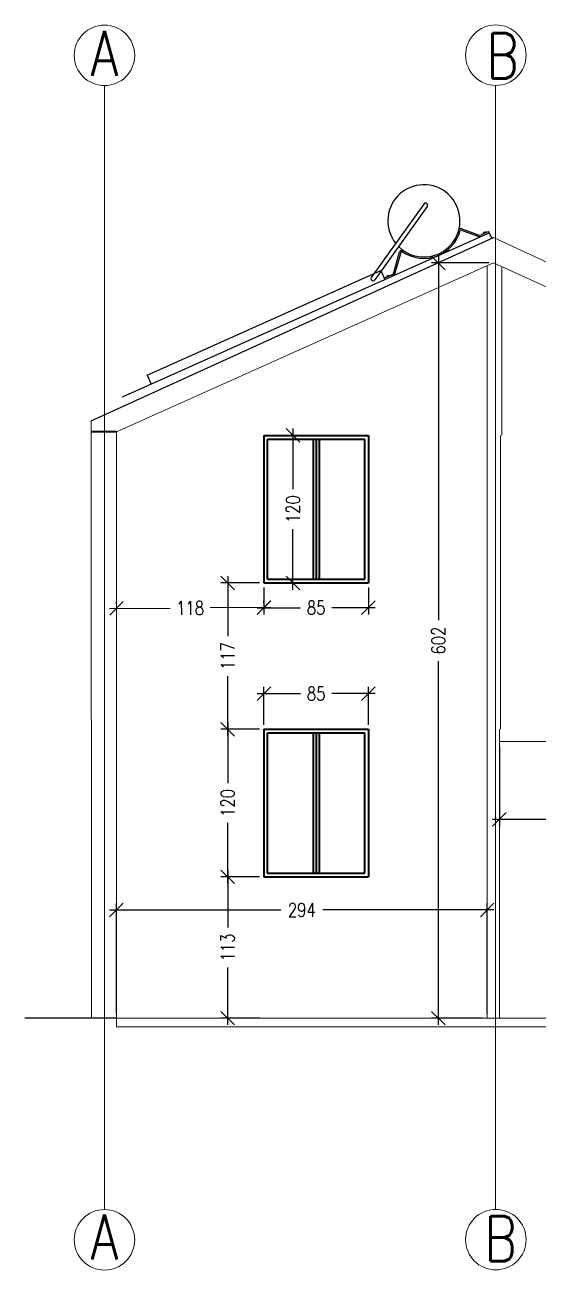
# Model space of a CAD drawing. Header units: centimetres. Extents: x 542 to 3037, y 416 to 2207.
# Drawn here: x 1420 to 1829, y 1171 to 2164 of the extents above; entities that cross this region are included whole.
import ezdxf

# ---------------------------------------------------------------- set-up
doc = ezdxf.new("R2010")
doc.units = ezdxf.units.CM
doc.header["$MEASUREMENT"] = 0
doc.layers.get('DEFPOINTS').update_dxf_attribs({"color": 210})
for name, color, linetype, lineweight in [('A-ANNO-DIMS', 3, 'Continuous', 18), ('A-ANNO-SYMB', 3, 'Continuous', 18), ('A-ELEV-MBE1', 7, 'Continuous', 35), ('A-ELEV-MBE2', 4, 'Continuous', 25)]:
    doc.layers.add(name, color=color, linetype=linetype, lineweight=lineweight)
doc.styles.add('ARIAL', font='Arial.ttf')
doc.styles.add('E-ROMANS', font='romans.shx', dxfattribs={"width": 0.8})
doc.dimstyles.new('QUOTE', dxfattribs={"dimtxt": 3.6, "dimasz": 3.6, "dimexe": 1.8, "dimexo": 1.2, "dimgap": 1.8, "dimtad": 0, "dimdec": 0, "dimzin": 0, "dimdsep": 46, "dimtxsty": 'E-ROMANS', "dimblk": 'OBLIQUE', "dimblk1": 'OBLIQUE', "dimblk2": 'OBLIQUE', "dimcen": 1.8, "dimdle": 1.8, "dimclrd": 256, "dimclrt": 256, "dimadec": 0, "dimazin": 0, "dimtfac": 1, "dimtdec": 0, "dimtmove": 1, "dimatfit": 3, "dimldrblk": 'OPEN90', "dimfxl": 1, "dimtfill": 1, "dimtolj": 1, "dimtzin": 0, "dimarcsym": 0})
doc.dimstyles.new('TICK_36', dxfattribs={"dimtxt": 3.6, "dimasz": 3.6, "dimexe": 1.8, "dimexo": 1.2, "dimgap": 1.8, "dimtad": 0, "dimdec": 0, "dimzin": 0, "dimdsep": 46, "dimtxsty": 'ARIAL', "dimblk": 'OBLIQUE', "dimcen": 1.8, "dimdle": 1.8, "dimclrd": 256, "dimclrt": 256, "dimadec": 0, "dimazin": 0, "dimtfac": 1, "dimtdec": 0, "dimtmove": 1, "dimatfit": 3, "dimldrblk": 'OPEN90', "dimfxl": 1, "dimtfill": 1, "dimtolj": 1, "dimtzin": 0, "dimarcsym": 0})

# ---------------------------------------------------------------- blocks, each defined once
blk = doc.blocks.new('_Oblique')
at = {"color": 0, "linetype": 'ByBlock', "lineweight": -2}
blk.add_line((-0.5, -0.5), (0.5, 0.5), dxfattribs=at)
blk = doc.blocks.new('*D128')
at = {"layer": 'A-ANNO-DIMS', "color": 0, "lineweight": -2, "ltscale": 2, "transparency": 16777216}
for p, q in [((1610.29, 1715.17), (1610.29, 1693.65)), ((1693.62, 1715.17), (1693.62, 1693.65))]:
    blk.add_line(p, q, dxfattribs=at)
at = {"layer": 'A-ANNO-DIMS', "lineweight": -2, "ltscale": 2, "transparency": 16777216}
for p, q in [((1604.89, 1699.05), (1639.56, 1699.05)), ((1699.02, 1699.05), (1664.35, 1699.05))]:
    blk.add_line(p, q, dxfattribs=at)
at = {"layer": 'DEFPOINTS', "color": 0, "ltscale": 2, "transparency": 16777216}
for p in [(1610.29, 1718.77), (1693.62, 1718.77), (1693.62, 1699.05)]:
    blk.add_point(p, dxfattribs=at)
at = {"layer": 'A-ANNO-DIMS', "lineweight": -2, "ltscale": 2, "transparency": 16777216, "xscale": 10.8, "yscale": 10.8, "zscale": 10.8, "rotation": 180}
blk.add_blockref('_Oblique', (1610.29, 1699.05), dxfattribs=at)
at = {"layer": 'A-ANNO-DIMS', "lineweight": -2, "ltscale": 2, "transparency": 16777216, "xscale": 10.8, "yscale": 10.8, "zscale": 10.8}
blk.add_blockref('_Oblique', (1693.62, 1699.05), dxfattribs=at)
at = {"layer": 'A-ANNO-DIMS', "ltscale": 2, "transparency": 16777216, "insert": (1651.95, 1699.05), "char_height": 10.8, "attachment_point": 5, "style": 'E-ROMANS', "bg_fill": 3, "box_fill_scale": 1.25, "bg_fill_color": 256, "bg_fill_true_color": 13158600, "bg_fill_transparency": 0}
blk.add_mtext('\\A1;85', dxfattribs=at)
blk = doc.blocks.new('_Open90')
at = {"color": 0, "linetype": 'ByBlock', "lineweight": -2}
for p, q in [((0, 0), (-1, 0)), ((-0.5, 0.5), (0, 0)), ((0, 0), (-0.5, -0.5))]:
    blk.add_line(p, q, dxfattribs=at)
blk = doc.blocks.new('*D129')
at = {"layer": 'A-ANNO-DIMS', "lineweight": -2, "ltscale": 2, "transparency": 16777216}
for p, q in [((1487.24, 1698.42), (1535.57, 1698.67)), ((1615.69, 1699.08), (1567.35, 1698.83))]:
    blk.add_line(p, q, dxfattribs=at)
at = {"layer": 'A-ANNO-DIMS', "color": 0, "lineweight": -2, "ltscale": 2, "transparency": 16777216}
for p, q in [((1492.62, 1702.05), (1492.61, 1703.85)), ((1610.27, 1702.65), (1610.26, 1704.45))]:
    blk.add_line(p, q, dxfattribs=at)
at = {"layer": 'DEFPOINTS', "color": 0, "ltscale": 2, "transparency": 16777216}
for p in [(1492.64, 1698.45), (1492.64, 1698.45), (1610.29, 1699.05)]:
    blk.add_point(p, dxfattribs=at)
at = {"layer": 'A-ANNO-DIMS', "lineweight": -2, "ltscale": 2, "transparency": 16777216, "xscale": 10.8, "yscale": 10.8, "zscale": 10.8}
for p, rotation in [((1492.64, 1698.45), 180.2922107082833), ((1610.29, 1699.05), 0.2922107082832159)]:
    blk.add_blockref('_Oblique', p, dxfattribs=dict(at, rotation=rotation))
at = {"layer": 'A-ANNO-DIMS', "ltscale": 2, "transparency": 16777216, "insert": (1551.46, 1698.75), "char_height": 10.8, "attachment_point": 5, "rotation": 0.29221, "style": 'E-ROMANS', "bg_fill": 3, "box_fill_scale": 1.25, "bg_fill_color": 256, "bg_fill_true_color": 13158600, "bg_fill_transparency": 0}
blk.add_mtext('\\A1;118', dxfattribs=at)
blk = doc.blocks.new('*D130')
at = {"layer": 'A-ANNO-DIMS', "lineweight": -2, "ltscale": 2, "transparency": 16777216}
for p, q in [((1633.46, 1841.81), (1633.46, 1793.48)), ((1633.46, 1713.37), (1633.46, 1761.7))]:
    blk.add_line(p, q, dxfattribs=at)
at = {"layer": 'A-ANNO-DIMS', "color": 0, "lineweight": -2, "ltscale": 2, "transparency": 16777216}
for p, q in [((1629.86, 1836.41), (1628.06, 1836.41)), ((1629.86, 1718.77), (1628.06, 1718.77))]:
    blk.add_line(p, q, dxfattribs=at)
at = {"layer": 'DEFPOINTS', "color": 0, "ltscale": 2, "transparency": 16777216}
for p in [(1633.46, 1836.41), (1633.46, 1718.77), (1633.46, 1718.77)]:
    blk.add_point(p, dxfattribs=at)
at = {"layer": 'A-ANNO-DIMS', "lineweight": -2, "ltscale": 2, "transparency": 16777216, "xscale": 10.8, "yscale": 10.8, "zscale": 10.8}
for p, rotation in [((1633.46, 1836.41), 90), ((1633.46, 1718.77), 270)]:
    blk.add_blockref('_Oblique', p, dxfattribs=dict(at, rotation=rotation))
at = {"layer": 'A-ANNO-DIMS', "ltscale": 2, "transparency": 16777216, "insert": (1633.46, 1777.59), "char_height": 10.8, "attachment_point": 5, "rotation": 90, "style": 'E-ROMANS', "bg_fill": 3, "box_fill_scale": 1.25, "bg_fill_color": 256, "bg_fill_true_color": 13158600, "bg_fill_transparency": 0}
blk.add_mtext('\\A1;120', dxfattribs=at)
blk = doc.blocks.new('*D131')
at = {"layer": 'A-ANNO-DIMS', "color": 0, "lineweight": -2, "ltscale": 2, "transparency": 16777216}
for p, q in [((1606.69, 1718.77), (1576.06, 1718.77)), ((1606.69, 1602.1), (1576.06, 1602.1))]:
    blk.add_line(p, q, dxfattribs=at)
at = {"layer": 'A-ANNO-DIMS', "lineweight": -2, "ltscale": 2, "transparency": 16777216}
for p, q in [((1581.46, 1724.17), (1581.46, 1676.33)), ((1581.46, 1596.7), (1581.46, 1644.54))]:
    blk.add_line(p, q, dxfattribs=at)
at = {"layer": 'DEFPOINTS', "color": 0, "ltscale": 2, "transparency": 16777216}
for p in [(1610.29, 1718.77), (1581.46, 1602.1), (1610.29, 1602.1)]:
    blk.add_point(p, dxfattribs=at)
at = {"layer": 'A-ANNO-DIMS', "lineweight": -2, "ltscale": 2, "transparency": 16777216, "xscale": 10.8, "yscale": 10.8, "zscale": 10.8}
for p, rotation in [((1581.46, 1718.77), 90), ((1581.46, 1602.1), 270)]:
    blk.add_blockref('_Oblique', p, dxfattribs=dict(at, rotation=rotation))
at = {"layer": 'A-ANNO-DIMS', "ltscale": 2, "transparency": 16777216, "insert": (1581.46, 1660.43), "char_height": 10.8, "attachment_point": 5, "rotation": 90, "style": 'E-ROMANS', "bg_fill": 3, "box_fill_scale": 1.25, "bg_fill_color": 256, "bg_fill_true_color": 13158600, "bg_fill_transparency": 0}
blk.add_mtext('\\A1;117', dxfattribs=at)
blk = doc.blocks.new('*D132')
at = {"layer": 'A-ANNO-DIMS', "color": 0, "lineweight": -2, "ltscale": 2, "transparency": 16777216}
for p, q in [((1606.69, 1602.1), (1576.06, 1602.1)), ((1606.69, 1484.46), (1576.06, 1484.46))]:
    blk.add_line(p, q, dxfattribs=at)
at = {"layer": 'A-ANNO-DIMS', "lineweight": -2, "ltscale": 2, "transparency": 16777216}
for p, q in [((1581.46, 1607.5), (1581.46, 1559.17)), ((1581.46, 1479.06), (1581.46, 1527.39))]:
    blk.add_line(p, q, dxfattribs=at)
at = {"layer": 'DEFPOINTS', "color": 0, "ltscale": 2, "transparency": 16777216}
for p in [(1581.46, 1602.1), (1610.29, 1602.1), (1610.29, 1484.46)]:
    blk.add_point(p, dxfattribs=at)
at = {"layer": 'A-ANNO-DIMS', "lineweight": -2, "ltscale": 2, "transparency": 16777216, "xscale": 10.8, "yscale": 10.8, "zscale": 10.8}
for p, rotation in [((1581.46, 1602.1), 90), ((1581.46, 1484.46), 270)]:
    blk.add_blockref('_Oblique', p, dxfattribs=dict(at, rotation=rotation))
at = {"layer": 'A-ANNO-DIMS', "ltscale": 2, "transparency": 16777216, "insert": (1581.46, 1543.28), "char_height": 10.8, "attachment_point": 5, "rotation": 90, "style": 'E-ROMANS', "bg_fill": 3, "box_fill_scale": 1.25, "bg_fill_color": 256, "bg_fill_true_color": 13158600, "bg_fill_transparency": 0}
blk.add_mtext('\\A1;120', dxfattribs=at)
blk = doc.blocks.new('*D133')
at = {"layer": 'A-ANNO-DIMS', "lineweight": -2, "ltscale": 2, "transparency": 16777216}
for p, q in [((1581.46, 1489.86), (1581.46, 1443.98)), ((1581.46, 1366.31), (1581.46, 1412.19))]:
    blk.add_line(p, q, dxfattribs=at)
at = {"layer": 'A-ANNO-DIMS', "color": 0, "lineweight": -2, "ltscale": 2, "transparency": 16777216}
for p, q in [((1606.69, 1484.46), (1576.06, 1484.46)), ((1606.69, 1371.71), (1576.06, 1371.71))]:
    blk.add_line(p, q, dxfattribs=at)
at = {"layer": 'DEFPOINTS', "color": 0, "ltscale": 2, "transparency": 16777216}
for p in [(1610.29, 1484.46), (1581.46, 1371.71), (1610.29, 1371.71)]:
    blk.add_point(p, dxfattribs=at)
at = {"layer": 'A-ANNO-DIMS', "lineweight": -2, "ltscale": 2, "transparency": 16777216, "xscale": 10.8, "yscale": 10.8, "zscale": 10.8}
for p, rotation in [((1581.46, 1484.46), 90), ((1581.46, 1371.71), 270)]:
    blk.add_blockref('_Oblique', p, dxfattribs=dict(at, rotation=rotation))
at = {"layer": 'A-ANNO-DIMS', "ltscale": 2, "transparency": 16777216, "insert": (1581.46, 1428.09), "char_height": 10.8, "attachment_point": 5, "rotation": 90, "style": 'E-ROMANS', "bg_fill": 3, "box_fill_scale": 1.25, "bg_fill_color": 256, "bg_fill_true_color": 13158600, "bg_fill_transparency": 0}
blk.add_mtext('\\A1;113', dxfattribs=at)
blk = doc.blocks.new('*D134')
at = {"layer": 'A-ANNO-DIMS', "lineweight": -2, "ltscale": 2, "transparency": 16777216}
for p, q in [((1604.89, 1630.53), (1639.56, 1630.53)), ((1699.02, 1630.53), (1664.35, 1630.53))]:
    blk.add_line(p, q, dxfattribs=at)
at = {"layer": 'A-ANNO-DIMS', "color": 0, "lineweight": -2, "ltscale": 2, "transparency": 16777216}
for p, q in [((1610.29, 1605.7), (1610.29, 1635.93)), ((1693.62, 1605.7), (1693.62, 1635.93))]:
    blk.add_line(p, q, dxfattribs=at)
at = {"layer": 'DEFPOINTS', "color": 0, "ltscale": 2, "transparency": 16777216}
for p in [(1693.62, 1630.53), (1610.29, 1602.1), (1693.62, 1602.1)]:
    blk.add_point(p, dxfattribs=at)
at = {"layer": 'A-ANNO-DIMS', "lineweight": -2, "ltscale": 2, "transparency": 16777216, "xscale": 10.8, "yscale": 10.8, "zscale": 10.8, "rotation": 180}
blk.add_blockref('_Oblique', (1610.29, 1630.53), dxfattribs=at)
at = {"layer": 'A-ANNO-DIMS', "lineweight": -2, "ltscale": 2, "transparency": 16777216, "xscale": 10.8, "yscale": 10.8, "zscale": 10.8}
blk.add_blockref('_Oblique', (1693.62, 1630.53), dxfattribs=at)
at = {"layer": 'A-ANNO-DIMS', "ltscale": 2, "transparency": 16777216, "insert": (1651.95, 1630.53), "char_height": 10.8, "attachment_point": 5, "style": 'E-ROMANS', "bg_fill": 3, "box_fill_scale": 1.25, "bg_fill_color": 256, "bg_fill_true_color": 13158600, "bg_fill_transparency": 0}
blk.add_mtext('\\A1;85', dxfattribs=at)
blk = doc.blocks.new('*D140')
at = {"layer": 'A-ANNO-DIMS', "color": 0, "lineweight": -2, "ltscale": 2, "transparency": 16777216}
for p, q in [((1798.13, 1588.7), (1798.13, 1524.94)), ((2089.1, 1588.7), (2089.1, 1524.94))]:
    blk.add_line(p, q, dxfattribs=at)
at = {"layer": 'A-ANNO-DIMS', "lineweight": -2, "ltscale": 2, "transparency": 16777216}
for p, q in [((1792.73, 1530.34), (1926.9, 1530.34)), ((2094.5, 1530.34), (1960.33, 1530.34))]:
    blk.add_line(p, q, dxfattribs=at)
at = {"layer": 'DEFPOINTS', "color": 0, "ltscale": 2, "transparency": 16777216}
for p in [(1798.13, 1592.3), (2089.1, 1592.3), (2089.1, 1530.34)]:
    blk.add_point(p, dxfattribs=at)
at = {"layer": 'A-ANNO-DIMS', "lineweight": -2, "ltscale": 2, "transparency": 16777216, "xscale": 10.8, "yscale": 10.8, "zscale": 10.8, "rotation": 180}
blk.add_blockref('_Oblique', (1798.13, 1530.34), dxfattribs=at)
at = {"layer": 'A-ANNO-DIMS', "lineweight": -2, "ltscale": 2, "transparency": 16777216, "xscale": 10.8, "yscale": 10.8, "zscale": 10.8}
blk.add_blockref('_Oblique', (2089.1, 1530.34), dxfattribs=at)
at = {"layer": 'A-ANNO-DIMS', "ltscale": 2, "transparency": 16777216, "insert": (1943.61, 1530.34), "char_height": 10.8, "attachment_point": 5, "style": 'E-ROMANS', "bg_fill": 3, "box_fill_scale": 1.25, "bg_fill_color": 256, "bg_fill_true_color": 13158600, "bg_fill_transparency": 0}
blk.add_mtext('\\A1;294', dxfattribs=at)
blk = doc.blocks.new('*D143')
at = {"layer": 'A-ANNO-DIMS', "lineweight": -2, "transparency": 16777216}
for p, q in [((1749.46, 1979.34), (1749.46, 1689.13)), ((1749.46, 1366.31), (1749.46, 1656.52))]:
    blk.add_line(p, q, dxfattribs=at)
at = {"layer": 'A-ANNO-DIMS', "color": 0, "lineweight": -2, "transparency": 16777216}
for p, q in [((1789.76, 1973.94), (1744.06, 1973.94)), ((1784.72, 1371.71), (1744.06, 1371.71))]:
    blk.add_line(p, q, dxfattribs=at)
at = {"layer": 'DEFPOINTS', "color": 0, "transparency": 16777216}
for p in [(1749.46, 1973.94), (1793.36, 1973.94), (1788.32, 1371.71)]:
    blk.add_point(p, dxfattribs=at)
at = {"layer": 'A-ANNO-DIMS', "lineweight": -2, "transparency": 16777216, "xscale": 10.8, "yscale": 10.8, "zscale": 10.8}
for p, rotation in [((1749.46, 1973.94), 90), ((1749.46, 1371.71), 270)]:
    blk.add_blockref('_Oblique', p, dxfattribs=dict(at, rotation=rotation))
at = {"layer": 'A-ANNO-DIMS', "transparency": 16777216, "insert": (1749.46, 1672.83), "char_height": 10.8, "attachment_point": 5, "rotation": 90, "style": 'E-ROMANS', "bg_fill": 3, "box_fill_scale": 1.25, "bg_fill_color": 256, "bg_fill_true_color": 13158600, "bg_fill_transparency": 0}
blk.add_mtext('\\A1;602', dxfattribs=at)
blk = doc.blocks.new('*D151')
at = {"layer": 'A-ANNO-DIMS', "color": 0, "lineweight": -2, "transparency": 16777216}
for p, q in [((1492.64, 1375.31), (1492.64, 1463.39)), ((1788.32, 1375.31), (1788.32, 1463.39))]:
    blk.add_line(p, q, dxfattribs=at)
at = {"layer": 'A-ANNO-DIMS', "lineweight": -2, "transparency": 16777216}
for p, q in [((1487.24, 1457.99), (1623.77, 1457.99)), ((1793.72, 1457.99), (1657.2, 1457.99))]:
    blk.add_line(p, q, dxfattribs=at)
at = {"layer": 'DEFPOINTS', "color": 0, "transparency": 16777216}
for p in [(1788.32, 1457.99), (1492.64, 1371.71), (1788.32, 1371.71)]:
    blk.add_point(p, dxfattribs=at)
at = {"layer": 'A-ANNO-DIMS', "lineweight": -2, "transparency": 16777216, "xscale": 10.8, "yscale": 10.8, "zscale": 10.8, "rotation": 180}
blk.add_blockref('_Oblique', (1492.64, 1457.99), dxfattribs=at)
at = {"layer": 'A-ANNO-DIMS', "lineweight": -2, "transparency": 16777216, "xscale": 10.8, "yscale": 10.8, "zscale": 10.8}
blk.add_blockref('_Oblique', (1788.32, 1457.99), dxfattribs=at)
at = {"layer": 'A-ANNO-DIMS', "transparency": 16777216, "insert": (1640.48, 1457.99), "char_height": 10.8, "attachment_point": 5, "style": 'E-ROMANS', "bg_fill": 3, "box_fill_scale": 1.25, "bg_fill_color": 256, "bg_fill_true_color": 13158600, "bg_fill_transparency": 0}
blk.add_mtext('\\A1;294', dxfattribs=at)

msp = doc.modelspace()

# ---------------------------------------------------------------- linework, layer by layer
msp.add_line((1492.64, 1371.71), (1419.66, 1371.71))
at = {"layer": 'A-ANNO-SYMB', "color": 0}
for p, q in [((1788.32, 1602.1), (1788.32, 1971.69)), ((1472.59, 1848.03), (1472.84, 1371.71)), ((1492.64, 1839.36), (1492.64, 1602.1)), ((1799.11, 1836.41), (1799.11, 1602.1)), ((1492.64, 1602.1), (1492.64, 1371.71)), ((1788.32, 1371.71), (1788.32, 1602.1)), ((1798.13, 1602.1), (1798.13, 1371.71)), ((1492.64, 1371.71), (1485.73, 1371.71)), ((1492.64, 1371.71), (1798.13, 1371.71)), ((1492.64, 1364.85), (1492.64, 1371.71)), ((1795.08, 1371.71), (2103.39, 1371.71)), ((2098.71, 1364.85), (1492.64, 1364.85))]:
    msp.add_line(p, q, dxfattribs=at)
at = {"layer": 'A-ANNO-SYMB', "color": 7, "ltscale": 2}
msp.add_line((2089.1, 1592.3), (1798.13, 1592.3), dxfattribs=at)
at = {"layer": 'A-ANNO-SYMB', "color": 0}
for points in [[(2101.06, 1851.58), (1793.42, 1994.16)], [(1492.64, 1839.36), (1793.36, 1973.94)], [(2090.28, 1838.76), (1793.36, 1973.94)], [(1800.09, 1836.41), (1800.09, 1970.88)]]:
    msp.add_lwpolyline(points, dxfattribs=at)
at = {"layer": 'A-ANNO-SYMB'}
for centre in [(1483.1, 2139.42), (1795.29, 2139.6), (1483.1, 1194.98), (1795.29, 1195.16)]:
    msp.add_circle(centre, 24.11, dxfattribs=at)
at = {"layer": 'A-ELEV-MBE1', "color": 0}
msp.add_line((1492.64, 1839.36), (1472.6, 1839.36), dxfattribs=at)
msp.add_line((1492.64, 1839.36), (1472.6, 1839.36), dxfattribs=at)
at = {"layer": 'A-ELEV-MBE1', "color": 4}
for p, q in [((1610.29, 1836.41), (1610.29, 1718.77)), ((1610.29, 1836.41), (1693.62, 1836.41)), ((1613.23, 1833.47), (1690.68, 1833.47)), ((1613.23, 1721.71), (1613.23, 1833.47)), ((1649.5, 1833.47), (1649.5, 1721.71)), ((1651.95, 1833.47), (1651.95, 1721.71)), ((1654.4, 1833.47), (1654.4, 1721.71)), ((1690.68, 1721.71), (1690.68, 1833.47)), ((1693.62, 1836.41), (1693.62, 1718.77)), ((1610.29, 1718.77), (1693.62, 1718.77)), ((1613.23, 1721.71), (1690.68, 1721.71)), ((1610.29, 1602.1), (1610.29, 1484.46)), ((1610.29, 1602.1), (1693.62, 1602.1)), ((1613.23, 1599.16), (1690.68, 1599.16)), ((1613.23, 1487.4), (1613.23, 1599.16)), ((1649.5, 1599.16), (1649.5, 1487.4)), ((1651.95, 1599.16), (1651.95, 1487.4)), ((1654.4, 1599.16), (1654.4, 1487.4)), ((1690.68, 1487.4), (1690.68, 1599.16)), ((1693.62, 1602.1), (1693.62, 1484.46)), ((1610.29, 1484.46), (1693.62, 1484.46)), ((1613.23, 1487.4), (1690.68, 1487.4))]:
    msp.add_line(p, q, dxfattribs=at)
at = {"layer": 'A-ELEV-MBE2', "color": 4}
for p, q in [((1737.77, 2020.89), (1695.94, 1962.43)), ((1740.59, 2018.83), (1698.77, 1960.38)), ((1767.96, 2000.17), (1780.9, 1995.23)), ((1768.36, 2001.23), (1781.3, 1996.29)), ((1789.52, 1999.03), (1783.53, 1996.35)), ((1785.8, 1997.43), (1785.55, 1997.99)), ((1785.58, 1998.06), (1786.89, 1998.64)), ((1786.1, 1997.56), (1785.85, 1998.12)), ((1786.67, 1998.49), (1786.92, 1997.93)), ((1786.96, 1998.62), (1787.21, 1998.06)), ((1789.52, 1999.03), (1789.99, 1998)), ((1713.89, 1966.33), (1718.56, 1982.75)), ((1714.98, 1966.02), (1719.66, 1982.46)), ((1712.28, 1964.46), (1706.36, 1961.81)), ((1706.36, 1961.81), (1706.82, 1960.78)), ((1708.59, 1962.87), (1708.34, 1963.43)), ((1708.37, 1963.5), (1709.68, 1964.09)), ((1708.88, 1963), (1708.63, 1963.56)), ((1709.45, 1963.93), (1709.71, 1963.37)), ((1709.75, 1964.06), (1710, 1963.5))]:
    msp.add_line(p, q, dxfattribs=at)
for points in [[(1497.59, 1867.14), (1789.99, 1998)], [(1789.99, 1998), (1791.99, 1993.52)], [(1472.59, 1848.03), (1793.42, 1994.16)], [(1517.12, 1884.47), (1703.62, 1967.94)], [(1703.62, 1967.94), (1706.82, 1960.78)], [(1517.12, 1884.47), (1520.32, 1877.31)]]:
    msp.add_lwpolyline(points, dxfattribs=at)
for centre, radius, start, end in [((1737.91, 2007.47), 28.78, 225.56838, 218.43727), ((1739.19, 2019.87), 1.75, 323.50184, 144.71841), ((1737.91, 2007.47), 29.92, 235.35032, 344.88562), ((1767.63, 1999.32), 2.04, 69.11012, 160.19507), ((1767.63, 1999.32), 0.909, 69.13934, 157.43176), ((1782.34, 1999.02), 2.92, 249.11012, 294.11012), ((1785.6, 1998.01), 0.0527, 114.11012, 204.11012), ((1785.8, 1998.1), 0.0527, 24.11012, 114.11012), ((1785.85, 1997.45), 0.0527, 204.11012, 294.11012), ((1785.89, 1998.14), 0.0527, 114.11012, 204.11012), ((1786.05, 1997.54), 0.0527, 294.11012, 24.11012), ((1786.14, 1997.58), 0.0527, 204.11012, 294.11012), ((1786.62, 1998.46), 0.0527, 24.11012, 114.11012), ((1786.72, 1998.51), 0.0527, 114.11012, 204.11012), ((1786.91, 1998.6), 0.0527, 24.11012, 114.11012), ((1786.87, 1997.9), 0.0527, 294.11012, 24.11012), ((1786.97, 1997.95), 0.0527, 204.11012, 294.11012), ((1787.16, 1998.04), 0.0527, 294.11012, 24.11012), ((1782.34, 1999.02), 4.05, 249.11012, 294.11012), ((1720.48, 1982.05), 2.04, 59.88941, 159.99153), ((1720.48, 1982.05), 0.908, 62.30828, 153.62295), ((1711.08, 1967.13), 2.92, 294.11012, 344.11012), ((1711.08, 1967.13), 4.05, 294.11012, 344.11012), ((1697.36, 1961.41), 1.75, 144.11012, 325.07999), ((1708.39, 1963.45), 0.0527, 114.11012, 204.11012), ((1708.58, 1963.54), 0.0527, 24.11012, 114.11012), ((1708.64, 1962.89), 0.0527, 204.11012, 294.11012), ((1708.68, 1963.58), 0.0527, 114.11012, 204.11012), ((1708.83, 1962.98), 0.0527, 294.11012, 24.11012), ((1708.93, 1963.02), 0.0527, 204.11012, 294.11012), ((1709.41, 1963.91), 0.0527, 24.11012, 114.11012), ((1709.5, 1963.95), 0.0527, 114.11012, 204.11012), ((1709.7, 1964.04), 0.0527, 24.11012, 114.11012), ((1709.66, 1963.35), 0.0527, 294.11012, 24.11012), ((1709.75, 1963.39), 0.0527, 204.11012, 294.11012), ((1709.95, 1963.48), 0.0527, 294.11012, 24.11012)]:
    msp.add_arc(centre, radius, start, end, dxfattribs=at)

# ---------------------------------------------------------------- texts
at = {"layer": 'A-ANNO-SYMB', "char_height": 35.9, "attachment_point": 1, "style": 'E-ROMANS'}
for s, insert in [('A', (1472.14, 2159)), ('B', (1787.6, 2157.01)), ('A', (1472.06, 1215.14)), ('B', (1786.19, 1213.88))]:
    msp.add_mtext_dynamic_manual_height_columns(s, width=37.201, gutter_width=2.5, heights=[0], dxfattribs=dict(at, insert=insert))

# ---------------------------------------------------------------- next in the draw order: dimensions: what is measured, and where the dimension line sits
at = {"layer": 'A-ANNO-DIMS', "ltscale": 2}
for base, p1, p2, text, picture, middle in [((1693.62, 1699.05), (1610.29, 1718.77), (1693.62, 1718.77), '85', '*D128', (1651.95, 1699.05)), ((2089.1, 1530.34), (1798.13, 1592.3), (2089.1, 1592.3), '294', '*D140', (1943.61, 1530.34))]:
    dim = msp.add_linear_dim(base=base, p1=p1, p2=p2, text=text, dimstyle='TICK_36', override={"dimscale": 3, "dimtxsty": 'E-ROMANS'}, dxfattribs=at)
    dim.commit()
    dim.dimension.update_dxf_attribs({"geometry": picture, "text_midpoint": middle})

# ---------------------------------------------------------------- next in the draw order: dimensions: what is measured, and where the dimension line sits
at = {"layer": 'A-ANNO-DIMS'}
dim = msp.add_linear_dim(base=(1749.46, 1973.94), p1=(1788.32, 1371.71), p2=(1793.36, 1973.94), angle=90, dimstyle='TICK_36', override={"dimscale": 3, "dimtxsty": 'E-ROMANS'}, dxfattribs=at)
dim.commit()
dim.dimension.update_dxf_attribs({"geometry": '*D143', "text_midpoint": (1749.46, 1672.83)})
at = {"layer": 'A-ANNO-DIMS', "ltscale": 2}
dim = msp.add_linear_dim(base=(1633.46, 1718.77), p1=(1633.46, 1836.41), p2=(1633.46, 1718.77), angle=90, text='120', dimstyle='TICK_36', override={"dimscale": 3, "dimtxsty": 'E-ROMANS'}, dxfattribs=at)
dim.commit()
dim.dimension.update_dxf_attribs({"geometry": '*D130', "text_midpoint": (1633.46, 1777.59)})
dim = msp.add_aligned_dim(p1=(1610.29, 1699.05), p2=(1492.64, 1698.45), distance=0, dimstyle='TICK_36', override={"dimscale": 3, "dimtxsty": 'E-ROMANS'}, dxfattribs=at)
dim.commit()
dim.dimension.update_dxf_attribs({"geometry": '*D129', "text_midpoint": (1551.46, 1698.75)})

# ---------------------------------------------------------------- next in the draw order: dimensions: what is measured, and where the dimension line sits
dim = msp.add_linear_dim(base=(1581.46, 1602.1), p1=(1610.29, 1718.77), p2=(1610.29, 1602.1), angle=90, dimstyle='TICK_36', override={"dimscale": 3, "dimtxsty": 'E-ROMANS'}, dxfattribs=at)
dim.commit()
dim.dimension.update_dxf_attribs({"geometry": '*D131', "text_midpoint": (1581.46, 1660.43)})

# ---------------------------------------------------------------- next in the draw order: dimensions: what is measured, and where the dimension line sits
dim = msp.add_linear_dim(base=(1581.46, 1602.1), p1=(1610.29, 1484.46), p2=(1610.29, 1602.1), angle=90, text='120', dimstyle='TICK_36', override={"dimscale": 3, "dimtxsty": 'E-ROMANS'}, dxfattribs=at)
dim.commit()
dim.dimension.update_dxf_attribs({"geometry": '*D132', "text_midpoint": (1581.46, 1543.28)})

# ---------------------------------------------------------------- next in the draw order: dimensions: what is measured, and where the dimension line sits
dim = msp.add_linear_dim(base=(1693.62, 1630.53), p1=(1610.29, 1602.1), p2=(1693.62, 1602.1), text='85', dimstyle='TICK_36', override={"dimscale": 3, "dimtxsty": 'E-ROMANS'}, dxfattribs=at)
dim.commit()
dim.dimension.update_dxf_attribs({"geometry": '*D134', "text_midpoint": (1651.95, 1630.53)})
dim = msp.add_linear_dim(base=(1581.46, 1371.71), p1=(1610.29, 1484.46), p2=(1610.29, 1371.71), angle=90, dimstyle='TICK_36', override={"dimscale": 3, "dimtxsty": 'E-ROMANS'}, dxfattribs=at)
dim.commit()
dim.dimension.update_dxf_attribs({"geometry": '*D133', "text_midpoint": (1581.46, 1428.09)})

# ---------------------------------------------------------------- next in the draw order: dimensions: what is measured, and where the dimension line sits
at = {"layer": 'A-ANNO-DIMS'}
dim = msp.add_linear_dim(base=(1788.32, 1457.99), p1=(1492.64, 1371.71), p2=(1788.32, 1371.71), text='294', dimstyle='QUOTE', override={"dimscale": 3}, dxfattribs=at)
dim.commit()
dim.dimension.update_dxf_attribs({"geometry": '*D151', "text_midpoint": (1640.48, 1457.99)})

# ---------------------------------------------------------------- next in the draw order: linework, layer by layer
at = {"layer": 'A-ANNO-SYMB'}
for p, q in [((1483.1, 1219.09), (1483.1, 2115.3)), ((1795.04, 1219.16), (1795.04, 2115.37))]:
    msp.add_line(p, q, dxfattribs=at)

doc.saveas('drawing.dxf')
